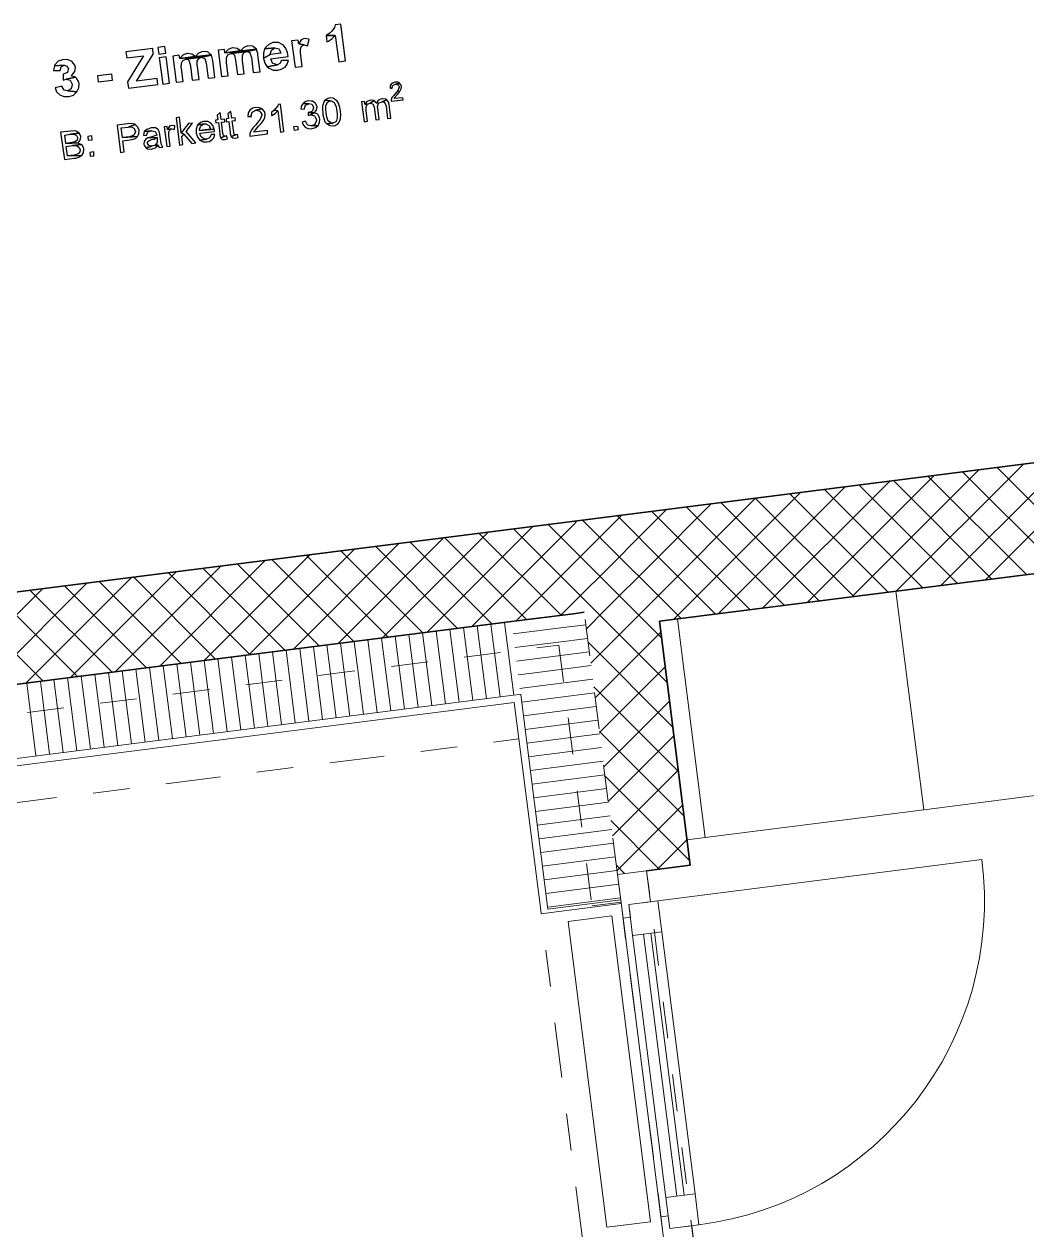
# Model space of a CAD drawing. Header units: metres. Extents: x 2713679.5 to 2713747.3, y 1226017.1 to 1226104.2.
# Drawn here: x 2713697.3 to 2713700.032, y 1226024.778 to 1226028.063 of the extents above; entities that cross this region are included whole.
import ezdxf

# ---------------------------------------------------------------- set-up
doc = ezdxf.new("R2010")
doc.units = ezdxf.units.M
doc.header["$MEASUREMENT"] = 0
doc.linetypes.add('Strich 2_1mm', pattern=[0.15, 0.1, -0.05])
doc.linetypes.add('Strichpunkt 3_1_1mm Achsen', pattern=[0.25, 0.15, -0.05, 0, -0.05])
doc.layers.add('plangrafiken', color=251, linetype='Continuous')
doc.layers.add('waende_stuetzen', color=250, linetype='Continuous')
doc.layers.add('texte', color=7, linetype='Continuous', true_color=0x000000)

msp = doc.modelspace()

# ---------------------------------------------------------------- linework, layer by layer
at = {"layer": 'plangrafiken', "color": 7, "linetype": 'Continuous', "lineweight": 13}
for p, q in [((2713699.6756, 1226026.5179), (2713700.2708, 1226026.5935)), ((2713699.0804, 1226026.4424), (2713699.6756, 1226026.5179)), ((2713699.6756, 1226026.5179), (2713699.7511, 1226025.9227)), ((2713699.0308, 1226026.4361), (2713699.0804, 1226026.4424)), ((2713699.1063, 1226025.8409), (2713699.0308, 1226026.4361)), ((2713699.0804, 1226026.4424), (2713699.1559, 1226025.8472)), ((2713700.3464, 1226025.9982), (2713699.7511, 1226025.9227)), ((2713699.7511, 1226025.9227), (2713699.1559, 1226025.8472)), ((2713699.1559, 1226025.8472), (2713699.1063, 1226025.8409)), ((2713698.7818, 1226025.6182), (2713698.9008, 1226025.6333)), ((2713698.9008, 1226025.6333), (2713699.0066, 1226024.8)), ((2713698.8875, 1226024.7849), (2713698.7818, 1226025.6182)), ((2713699.0066, 1226024.8), (2713698.8875, 1226024.7849))]:
    msp.add_line(p, q, dxfattribs=at)
at = {"layer": 'plangrafiken', "color": 7, "linetype": 'Strichpunkt 3_1_1mm Achsen', "lineweight": 18}
msp.add_line((2713695.9002, 1226025.7666), (2713698.6481, 1226026.1154), dxfattribs=at)
at = {"layer": 'texte'}
for points in [[(2713698.163, 1226028.063), (2713698.1475, 1226028.0607), (2713698.1452, 1226028.0537), (2713698.1382, 1226028.0436), (2713698.1327, 1226028.0382), (2713698.1226, 1226028.0319), (2713698.1475, 1226028.0319), (2713698.1568, 1226027.9604), (2713698.1755, 1226027.9628)], [(2713698.1226, 1226028.0319), (2713698.125, 1226028.0148), (2713698.1288, 1226028.0164), (2713698.1389, 1226028.0234), (2713698.1475, 1226028.0319)], [(2713697.6501, 1226027.997), (2713697.5771, 1226027.9876), (2713697.5794, 1226027.9713), (2713697.6253, 1226027.9768), (2713697.5817, 1226027.906), (2713697.5841, 1226027.8882), (2713697.6641, 1226027.8983), (2713697.6626, 1226027.9146), (2713697.6058, 1226027.9076), (2713697.6517, 1226027.9814)], [(2713697.6835, 1226028.0016), (2713697.6641, 1226027.9993), (2713697.6664, 1226027.9814), (2713697.6859, 1226027.9838)], [(2713697.846, 1226027.9939), (2713697.8281, 1226027.9923), (2713697.8374, 1226027.92), (2713697.8561, 1226027.9224), (2713697.8514, 1226027.9573), (2713697.8514, 1226027.9604), (2713697.8514, 1226027.9721), (2713697.8553, 1226027.9799), (2713697.8631, 1226027.983), (2713697.9066, 1226027.9884), (2713697.933, 1226027.9939), (2713697.933, 1226027.9946), (2713697.8467, 1226027.9845)], [(2713697.9097, 1226028.004), (2713697.8988, 1226027.9993), (2713697.898, 1226027.9993), (2713697.8895, 1226027.99), (2713697.8467, 1226027.9845), (2713697.933, 1226027.9946), (2713697.9237, 1226028.0024), (2713697.9221, 1226028.0032)], [(2713697.8677, 1226027.9985), (2713697.8662, 1226027.9985), (2713697.8553, 1226027.9939), (2713697.8467, 1226027.9845), (2713697.8895, 1226027.99), (2713697.8802, 1226027.997), (2713697.8802, 1226027.997)], [(2713697.933, 1226027.9939), (2713697.9066, 1226027.9884), (2713697.9151, 1226027.9853), (2713697.9151, 1226027.9845), (2713697.919, 1226027.9721), (2713697.9237, 1226027.9309), (2713697.9431, 1226027.9332), (2713697.9369, 1226027.9791), (2713697.9369, 1226027.983)], [(2713697.9796, 1226028.0125), (2713697.9773, 1226028.0125), (2713697.9664, 1226028.0079), (2713697.9579, 1226028.0001), (2713697.9548, 1226027.9954), (2713697.9827, 1226027.9985), (2713697.9936, 1226027.9954), (2713697.9944, 1226027.9946), (2713697.9991, 1226027.9838), (2713697.9711, 1226027.9799), (2713697.9517, 1226027.9706), (2713697.9517, 1226027.969), (2713697.9555, 1226027.9566), (2713697.9618, 1226027.9465), (2713697.9897, 1226027.9519), (2713697.9897, 1226027.9519), (2713697.9781, 1226027.9558), (2713697.9765, 1226027.9566), (2713697.9719, 1226027.9682), (2713698.0193, 1226027.9744), (2713698.0177, 1226027.9861), (2713698.013, 1226027.997), (2713698.0068, 1226028.0055), (2713698.0029, 1226028.0079), (2713697.9928, 1226028.0125)], [(2713697.9548, 1226027.9954), (2713697.9517, 1226027.9838), (2713697.9517, 1226027.9706), (2713697.9711, 1226027.9799), (2713697.9703, 1226027.9807), (2713697.9734, 1226027.9923), (2713697.9827, 1226027.9985)], [(2713698.0465, 1226028.0195), (2713698.0286, 1226028.0172), (2713698.0379, 1226027.9457), (2713698.0573, 1226027.948), (2713698.0542, 1226027.9706), (2713698.0527, 1226027.9853), (2713698.0527, 1226027.9946), (2713698.0558, 1226028.0032), (2713698.0628, 1226028.0063), (2713698.048, 1226028.0094)], [(2713698.0628, 1226028.0234), (2713698.055, 1226028.0203), (2713698.055, 1226028.0203), (2713698.048, 1226028.0094), (2713698.0628, 1226028.0063), (2713698.0721, 1226028.004), (2713698.076, 1226028.0211), (2713698.0752, 1226028.0218)], [(2713697.4069, 1226027.9667), (2713697.4038, 1226027.9659), (2713697.3921, 1226027.962), (2713697.3913, 1226027.9612), (2713697.3836, 1226027.9519), (2713697.382, 1226027.9496), (2713697.4084, 1226027.9511), (2713697.4162, 1226027.9488), (2713697.4209, 1226027.941), (2713697.4178, 1226027.9317), (2713697.4178, 1226027.9309), (2713697.4061, 1226027.9263), (2713697.4061, 1226027.9107), (2713697.4146, 1226027.913), (2713697.4395, 1226027.9185), (2713697.4279, 1226027.9224), (2713697.4302, 1226027.9247), (2713697.438, 1226027.934), (2713697.4395, 1226027.9449), (2713697.438, 1226027.9511), (2713697.4302, 1226027.9604), (2713697.4302, 1226027.9612), (2713697.4193, 1226027.9659)], [(2713697.6866, 1226027.9737), (2713697.668, 1226027.9713), (2713697.6773, 1226027.8998), (2713697.696, 1226027.9022)], [(2713697.7224, 1226027.9783), (2713697.7045, 1226027.976), (2713697.7138, 1226027.9045), (2713697.7333, 1226027.9068), (2713697.7286, 1226027.9418), (2713697.7278, 1226027.9449), (2713697.7286, 1226027.9566), (2713697.7325, 1226027.9643), (2713697.7403, 1226027.9674), (2713697.783, 1226027.9729), (2713697.8102, 1226027.9783), (2713697.8094, 1226027.9791), (2713697.7239, 1226027.969)], [(2713697.7869, 1226027.9884), (2713697.7752, 1226027.9838), (2713697.7745, 1226027.9838), (2713697.7667, 1226027.9744), (2713697.7239, 1226027.969), (2713697.8094, 1226027.9791), (2713697.8009, 1226027.9869), (2713697.7993, 1226027.9876)], [(2713697.7449, 1226027.983), (2713697.7426, 1226027.983), (2713697.7325, 1226027.9783), (2713697.7239, 1226027.969), (2713697.7667, 1226027.9744), (2713697.7566, 1226027.9814), (2713697.7566, 1226027.9814)], [(2713697.783, 1226027.9729), (2713697.7403, 1226027.9674), (2713697.7457, 1226027.9667), (2713697.7496, 1226027.9628), (2713697.7496, 1226027.962), (2713697.7527, 1226027.9496), (2713697.7574, 1226027.9099), (2713697.7768, 1226027.9123), (2713697.7721, 1226027.9472), (2713697.7714, 1226027.9503), (2713697.7714, 1226027.962), (2713697.776, 1226027.9698)], [(2713697.8102, 1226027.9783), (2713697.783, 1226027.9729), (2713697.7916, 1226027.9698), (2713697.7923, 1226027.969), (2713697.7954, 1226027.9566), (2713697.8009, 1226027.9154), (2713697.8195, 1226027.9177), (2713697.8141, 1226027.9636), (2713697.8133, 1226027.9674)], [(2713697.9066, 1226027.9884), (2713697.8631, 1226027.983), (2713697.8693, 1226027.9822), (2713697.8732, 1226027.9783), (2713697.8732, 1226027.9775), (2713697.8755, 1226027.9651), (2713697.8809, 1226027.9255), (2713697.8996, 1226027.9278), (2713697.8949, 1226027.9628), (2713697.8949, 1226027.9659), (2713697.8949, 1226027.9775), (2713697.8988, 1226027.9853)], [(2713698.0006, 1226027.9643), (2713697.9967, 1226027.9558), (2713697.9897, 1226027.9519), (2713697.9618, 1226027.9465), (2713697.9672, 1226027.9426), (2713697.9781, 1226027.9379), (2713697.9913, 1226027.9379), (2713697.9998, 1226027.9402), (2713698.0107, 1226027.9457), (2713698.0154, 1226027.9519), (2713698.02, 1226027.9636)], [(2713697.382, 1226027.9496), (2713697.3797, 1226027.9371), (2713697.3975, 1226027.9364), (2713697.4007, 1226027.9465), (2713697.4084, 1226027.9511)], [(2713697.4395, 1226027.9185), (2713697.4146, 1226027.913), (2713697.4247, 1226027.9107), (2713697.4247, 1226027.9099), (2713697.4302, 1226027.8998), (2713697.4302, 1226027.8983), (2713697.4279, 1226027.8866), (2713697.4178, 1226027.8812), (2713697.4434, 1226027.8781), (2713697.4488, 1226027.889), (2713697.4496, 1226027.9014), (2713697.4488, 1226027.9053), (2713697.4426, 1226027.9162)], [(2713697.5025, 1226027.9045), (2713697.5001, 1226027.9231), (2713697.5374, 1226027.9278), (2713697.5398, 1226027.9092), (2713697.5025, 1226027.9045)], [(2713698.3107, 1226027.9045), (2713698.3052, 1226027.9029), (2713698.2998, 1226027.8991), (2713698.2975, 1226027.8952), (2713698.2967, 1226027.8882), (2713698.3029, 1226027.8882), (2713698.3029, 1226027.8905), (2713698.3045, 1226027.8959), (2713698.3052, 1226027.8967), (2713698.3115, 1226027.8998), (2713698.3223, 1226027.9022), (2713698.3177, 1226027.9045)], [(2713698.3223, 1226027.9022), (2713698.3115, 1226027.8998), (2713698.3122, 1226027.8998), (2713698.3185, 1226027.8975), (2713698.3185, 1226027.8975), (2713698.3216, 1226027.8921), (2713698.3216, 1226027.8905), (2713698.3192, 1226027.8843), (2713698.3192, 1226027.8835), (2713698.3154, 1226027.8788), (2713698.3099, 1226027.8726), (2713698.3068, 1226027.8687), (2713698.3029, 1226027.8641), (2713698.3021, 1226027.8633), (2713698.2998, 1226027.8571), (2713698.2998, 1226027.8532), (2713698.3324, 1226027.8571), (2713698.3317, 1226027.8625), (2713698.3076, 1226027.8602), (2713698.3099, 1226027.8633), (2713698.3107, 1226027.8649), (2713698.3161, 1226027.8703), (2713698.3208, 1226027.8757), (2713698.3239, 1226027.8804), (2713698.3247, 1226027.8812), (2713698.327, 1226027.8866), (2713698.3278, 1226027.8928), (2713698.3262, 1226027.8975)], [(2713697.4022, 1226027.8936), (2713697.3843, 1226027.889), (2713697.3882, 1226027.8788), (2713697.3968, 1226027.8703), (2713697.4077, 1226027.8656), (2713697.4201, 1226027.8656), (2713697.4224, 1226027.8656), (2713697.4341, 1226027.8695), (2713697.4426, 1226027.8773), (2713697.4434, 1226027.8781), (2713697.4178, 1226027.8812), (2713697.4084, 1226027.8835)], [(2713697.9307, 1226027.8361), (2713697.9221, 1226027.8338), (2713697.9143, 1226027.8283), (2713697.9105, 1226027.8213), (2713697.9089, 1226027.8112), (2713697.919, 1226027.8112), (2713697.9182, 1226027.8143), (2713697.9213, 1226027.8229), (2713697.9229, 1226027.8244), (2713697.9314, 1226027.8283), (2713697.9485, 1226027.8322), (2713697.9408, 1226027.8353)], [(2713697.9485, 1226027.8322), (2713697.9314, 1226027.8283), (2713697.933, 1226027.8283), (2713697.9423, 1226027.826), (2713697.9423, 1226027.8252), (2713697.947, 1226027.8175), (2713697.947, 1226027.8151), (2713697.9439, 1226027.8058), (2713697.9431, 1226027.8042), (2713697.9377, 1226027.7965), (2713697.9299, 1226027.7879), (2713697.9245, 1226027.7825), (2713697.919, 1226027.7747), (2713697.9182, 1226027.7732), (2713697.9143, 1226027.7646), (2713697.9143, 1226027.7576), (2713697.9633, 1226027.7638), (2713697.9625, 1226027.7732), (2713697.926, 1226027.7685), (2713697.9291, 1226027.7739), (2713697.9307, 1226027.7755), (2713697.9384, 1226027.7848), (2713697.9454, 1226027.7926), (2713697.9509, 1226027.7996), (2713697.9517, 1226027.8004), (2713697.9555, 1226027.8089), (2713697.9563, 1226027.8182), (2713697.9548, 1226027.8252)], [(2713697.9983, 1226027.8447), (2713697.9921, 1226027.8439), (2713697.9913, 1226027.8408), (2713697.9851, 1226027.833), (2713697.9812, 1226027.8283), (2713697.9913, 1226027.8268), (2713697.9983, 1226027.7685), (2713698.0076, 1226027.77)], [(2713698.0597, 1226027.847), (2713698.0558, 1226027.8415), (2713698.0535, 1226027.8322), (2713698.0628, 1226027.8314), (2713698.0636, 1226027.8338), (2713698.0667, 1226027.8423), (2713698.0667, 1226027.8423), (2713698.0752, 1226027.8462)], [(2713698.0737, 1226027.854), (2713698.0674, 1226027.8524), (2713698.0597, 1226027.847), (2713698.0752, 1226027.8462), (2713698.0752, 1226027.847), (2713698.0838, 1226027.8447), (2713698.0884, 1226027.8369), (2713698.0884, 1226027.8346), (2713698.0853, 1226027.8268), (2713698.0838, 1226027.8252), (2713698.0752, 1226027.8221), (2713698.09, 1226027.8213), (2713698.0962, 1226027.8283), (2713698.0978, 1226027.8377), (2713698.0978, 1226027.8384), (2713698.0939, 1226027.847), (2713698.0931, 1226027.8478), (2713698.0853, 1226027.8532), (2713698.083, 1226027.8532)], [(2713698.1195, 1226027.8555), (2713698.1164, 1226027.8516), (2713698.1133, 1226027.8423), (2713698.1125, 1226027.84), (2713698.1125, 1226027.8314), (2713698.1133, 1226027.8206), (2713698.1133, 1226027.8159), (2713698.1164, 1226027.8058), (2713698.1195, 1226027.7972), (2713698.1242, 1226027.791), (2713698.125, 1226027.791), (2713698.1413, 1226027.7934), (2713698.1374, 1226027.7934), (2713698.1296, 1226027.798), (2713698.1273, 1226027.8011), (2713698.1242, 1226027.8097), (2713698.1226, 1226027.8213), (2713698.1218, 1226027.8307), (2713698.1218, 1226027.8408), (2713698.1242, 1226027.847), (2713698.1257, 1226027.8493), (2713698.1335, 1226027.854)], [(2713698.1327, 1226027.8618), (2713698.1273, 1226027.8602), (2713698.1195, 1226027.8555), (2713698.1335, 1226027.854), (2713698.1366, 1226027.854), (2713698.1444, 1226027.8493), (2713698.1467, 1226027.8462), (2713698.1498, 1226027.8377), (2713698.1522, 1226027.8252), (2713698.1529, 1226027.8175), (2713698.1529, 1226027.8074), (2713698.1506, 1226027.8004), (2713698.149, 1226027.7972), (2713698.1413, 1226027.7934), (2713698.125, 1226027.791), (2713698.1327, 1226027.7864), (2713698.142, 1226027.7856), (2713698.1475, 1226027.7871), (2713698.1553, 1226027.7918), (2713698.1584, 1226027.7957), (2713698.1615, 1226027.805), (2713698.1615, 1226027.8066), (2713698.1623, 1226027.8159), (2713698.1615, 1226027.8268), (2713698.1599, 1226027.8361), (2713698.1576, 1226027.8439), (2713698.1568, 1226027.8462), (2713698.1514, 1226027.8548), (2713698.1506, 1226027.8548), (2713698.1428, 1226027.8602), (2713698.142, 1226027.861)], [(2713698.2275, 1226027.8524), (2713698.219, 1226027.8516), (2713698.226, 1226027.7972), (2713698.2353, 1226027.7988), (2713698.2314, 1226027.8268), (2713698.2314, 1226027.8291), (2713698.2314, 1226027.8384), (2713698.2353, 1226027.8447), (2713698.2283, 1226027.8447)], [(2713698.2431, 1226027.8555), (2713698.2431, 1226027.8555), (2713698.2338, 1226027.8524), (2713698.2283, 1226027.8447), (2713698.2353, 1226027.8447), (2713698.2423, 1226027.8478), (2713698.2532, 1226027.8548), (2713698.2532, 1226027.8548)], [(2713698.2532, 1226027.8548), (2713698.2423, 1226027.8478), (2713698.2501, 1226027.8454), (2713698.2501, 1226027.8454), (2713698.2532, 1226027.8369), (2713698.2578, 1226027.8019), (2713698.2672, 1226027.8027), (2713698.2633, 1226027.8338), (2713698.2625, 1226027.8384), (2713698.2656, 1226027.847), (2713698.2656, 1226027.8478), (2713698.2594, 1226027.8485)], [(2713698.2749, 1226027.8594), (2713698.2734, 1226027.8594), (2713698.2656, 1226027.8555), (2713698.2594, 1226027.8485), (2713698.2656, 1226027.8478), (2713698.2742, 1226027.8516), (2713698.2882, 1226027.8571), (2713698.285, 1226027.8586)], [(2713698.2882, 1226027.8571), (2713698.2742, 1226027.8516), (2713698.2796, 1226027.8509), (2713698.2835, 1226027.847), (2713698.2858, 1226027.8392), (2713698.2897, 1226027.8058), (2713698.299, 1226027.8066), (2713698.2944, 1226027.8439), (2713698.2928, 1226027.8501)], [(2713697.7232, 1226027.8097), (2713697.7138, 1226027.8081), (2713697.7232, 1226027.7335), (2713697.7325, 1226027.7351), (2713697.7294, 1226027.7561), (2713697.7348, 1226027.7631), (2713697.7278, 1226027.7669)], [(2713697.79, 1226027.798), (2713697.7885, 1226027.798), (2713697.7799, 1226027.7949), (2713697.7729, 1226027.7887), (2713697.7916, 1226027.791), (2713697.7947, 1226027.791), (2713697.8032, 1226027.7871), (2713697.804, 1226027.7864), (2713697.8079, 1226027.777), (2713697.7776, 1226027.7732), (2713697.8172, 1226027.777), (2713697.8141, 1226027.7864), (2713697.8087, 1226027.7934), (2713697.8079, 1226027.7941), (2713697.8001, 1226027.798)], [(2713697.8343, 1226027.8221), (2713697.8258, 1226027.8151), (2713697.8273, 1226027.8019), (2713697.8211, 1226027.8011), (2713697.8219, 1226027.7941), (2713697.8289, 1226027.7949), (2713697.8327, 1226027.7638), (2713697.8327, 1226027.7615), (2713697.8351, 1226027.753), (2713697.8475, 1226027.7576), (2713697.8444, 1226027.7576), (2713697.8429, 1226027.7592), (2713697.8413, 1226027.7646), (2713697.8374, 1226027.7957), (2713697.8467, 1226027.7972), (2713697.846, 1226027.8042), (2713697.8366, 1226027.8027)], [(2713697.8631, 1226027.8252), (2713697.8545, 1226027.819), (2713697.8568, 1226027.8058), (2713697.8498, 1226027.805), (2713697.8506, 1226027.7972), (2713697.8576, 1226027.798), (2713697.8615, 1226027.7677), (2713697.8615, 1226027.7654), (2713697.8638, 1226027.7568), (2713697.8763, 1226027.7615), (2713697.8732, 1226027.7615), (2713697.8716, 1226027.7631), (2713697.8708, 1226027.7677), (2713697.8662, 1226027.7996), (2713697.8755, 1226027.8004), (2713697.8747, 1226027.8081), (2713697.8654, 1226027.8066)], [(2713697.9812, 1226027.8283), (2713697.9734, 1226027.8221), (2713697.9742, 1226027.8136), (2713697.975, 1226027.8136), (2713697.9835, 1226027.8198), (2713697.9843, 1226027.8206), (2713697.9913, 1226027.8268)], [(2713698.0667, 1226027.7988), (2713698.0573, 1226027.7957), (2713698.0604, 1226027.7887), (2713698.0667, 1226027.7817), (2713698.0737, 1226027.7786), (2713698.0838, 1226027.7778), (2713698.0845, 1226027.7786), (2713698.0939, 1226027.7809), (2713698.1009, 1226027.7871), (2713698.083, 1226027.7856), (2713698.0822, 1226027.7856), (2713698.0729, 1226027.7879), (2713698.0713, 1226027.7895)], [(2713698.0737, 1226027.8221), (2713698.0737, 1226027.8136), (2713698.0799, 1226027.8159), (2713698.0892, 1226027.8213), (2713698.09, 1226027.8213), (2713698.0752, 1226027.8221)], [(2713698.0892, 1226027.8213), (2713698.0799, 1226027.8159), (2713698.0822, 1226027.8159), (2713698.0908, 1226027.8128), (2713698.0923, 1226027.8112), (2713698.0962, 1226027.8035), (2713698.0962, 1226027.8004), (2713698.0931, 1226027.7918), (2713698.0915, 1226027.7895), (2713698.083, 1226027.7856), (2713698.1009, 1226027.7871), (2713698.1047, 1226027.7949), (2713698.1055, 1226027.8042), (2713698.1047, 1226027.8081), (2713698.1009, 1226027.8159), (2713698.0985, 1226027.8182)], [(2713697.4271, 1226027.7716), (2713697.3991, 1226027.7685), (2713697.4092, 1226027.6939), (2713697.4372, 1226027.6978), (2713697.4403, 1226027.6978), (2713697.4488, 1226027.7001), (2713697.4566, 1226027.7048), (2713697.4178, 1226027.704), (2713697.4146, 1226027.7296), (2713697.4317, 1226027.732), (2713697.4551, 1226027.7351), (2713697.4457, 1226027.739), (2713697.4473, 1226027.7397), (2713697.4131, 1226027.7382), (2713697.4108, 1226027.7607), (2713697.4255, 1226027.7631), (2713697.4496, 1226027.7662), (2713697.4411, 1226027.7716), (2713697.4372, 1226027.7724)], [(2713697.4496, 1226027.7662), (2713697.4255, 1226027.7631), (2713697.4279, 1226027.7631), (2713697.4364, 1226027.7631), (2713697.4426, 1226027.7599), (2713697.445, 1226027.7537), (2713697.4442, 1226027.7467), (2713697.4387, 1226027.7421), (2713697.4294, 1226027.7405), (2713697.4131, 1226027.7382), (2713697.4473, 1226027.7397), (2713697.4527, 1226027.7467), (2713697.4543, 1226027.7561), (2713697.4543, 1226027.7568), (2713697.4504, 1226027.7654)], [(2713697.581, 1226027.791), (2713697.553, 1226027.7879), (2713697.5623, 1226027.7133), (2713697.5724, 1226027.7149), (2713697.5685, 1226027.7452), (2713697.5879, 1226027.7475), (2713697.5934, 1226027.7483), (2713697.6027, 1226027.7514), (2713697.6089, 1226027.7568), (2713697.5677, 1226027.7537), (2713697.5639, 1226027.7802), (2713697.5833, 1226027.7825), (2713697.6019, 1226027.7895), (2713697.6019, 1226027.7903), (2713697.5926, 1226027.7918), (2713697.5911, 1226027.7918)], [(2713697.6019, 1226027.7895), (2713697.5833, 1226027.7825), (2713697.5926, 1226027.7833), (2713697.5988, 1226027.7794), (2713697.6027, 1226027.7716), (2713697.6027, 1226027.77), (2713697.5996, 1226027.7615), (2713697.5965, 1226027.7592), (2713697.5864, 1226027.7561), (2713697.5677, 1226027.7537), (2713697.6089, 1226027.7568), (2713697.612, 1226027.7638), (2713697.6128, 1226027.7732), (2713697.6128, 1226027.7747), (2713697.6089, 1226027.7833)], [(2713697.6268, 1226027.77), (2713697.6268, 1226027.77), (2713697.6245, 1226027.7607), (2713697.633, 1226027.7599), (2713697.6369, 1226027.7693), (2713697.6369, 1226027.7693), (2713697.6462, 1226027.7724)], [(2713697.6462, 1226027.7802), (2713697.6431, 1226027.7794), (2713697.6346, 1226027.7763), (2713697.6338, 1226027.7763), (2713697.6268, 1226027.77), (2713697.6462, 1226027.7724), (2713697.6478, 1226027.7724), (2713697.6571, 1226027.7708), (2713697.6602, 1226027.7631), (2713697.661, 1226027.7607), (2713697.6556, 1226027.7584), (2713697.6447, 1226027.7553), (2713697.6369, 1226027.753), (2713697.6618, 1226027.7537), (2713697.6618, 1226027.7498), (2713697.6618, 1226027.7405), (2713697.6563, 1226027.7335), (2713697.6563, 1226027.7335), (2713697.6649, 1226027.7335), (2713697.668, 1226027.7265), (2713697.6773, 1226027.7281), (2713697.6742, 1226027.7343), (2713697.6734, 1226027.7382), (2713697.6711, 1226027.7498), (2713697.6695, 1226027.7623), (2713697.668, 1226027.7708), (2713697.6649, 1226027.7763), (2713697.6579, 1226027.7802), (2713697.6563, 1226027.7802)], [(2713697.6898, 1226027.784), (2713697.6812, 1226027.7833), (2713697.6882, 1226027.7296), (2713697.6975, 1226027.7304), (2713697.6936, 1226027.7584), (2713697.6936, 1226027.7599), (2713697.6944, 1226027.7693), (2713697.6967, 1226027.7747), (2713697.7022, 1226027.7778), (2713697.6905, 1226027.7763)], [(2713697.7014, 1226027.7871), (2713697.696, 1226027.7848), (2713697.696, 1226027.7848), (2713697.6905, 1226027.7763), (2713697.7022, 1226027.7778), (2713697.7092, 1226027.7763), (2713697.7107, 1226027.7856), (2713697.7107, 1226027.7856)], [(2713697.7589, 1226027.7934), (2713697.7473, 1226027.7918), (2713697.7278, 1226027.7669), (2713697.7348, 1226027.7631), (2713697.7566, 1226027.7382), (2713697.7675, 1226027.7397), (2713697.741, 1226027.7708)], [(2713697.7729, 1226027.7887), (2713697.7714, 1226027.7856), (2713697.7682, 1226027.777), (2713697.7682, 1226027.7662), (2713697.769, 1226027.7631), (2713697.7729, 1226027.7537), (2713697.7783, 1226027.7467), (2713697.797, 1226027.7498), (2713697.7939, 1226027.7498), (2713697.7853, 1226027.753), (2713697.7815, 1226027.7568), (2713697.7783, 1226027.7662), (2713697.8188, 1226027.7708), (2713697.818, 1226027.7732), (2713697.8172, 1226027.777), (2713697.7776, 1226027.7732), (2713697.7776, 1226027.777), (2713697.7815, 1226027.7856), (2713697.783, 1226027.7871), (2713697.7916, 1226027.791)], [(2713698.0364, 1226027.7732), (2713698.0348, 1226027.784), (2713698.0449, 1226027.7848), (2713698.0465, 1226027.7747), (2713698.0364, 1226027.7732)], [(2713697.4551, 1226027.7351), (2713697.4317, 1226027.732), (2713697.4333, 1226027.732), (2713697.4426, 1226027.732), (2713697.4488, 1226027.7281), (2713697.4519, 1226027.7211), (2713697.4512, 1226027.7149), (2713697.4481, 1226027.7102), (2713697.4426, 1226027.7079), (2713697.4364, 1226027.7063), (2713697.4178, 1226027.704), (2713697.4566, 1226027.7048), (2713697.4613, 1226027.7125), (2713697.4613, 1226027.7133), (2713697.4621, 1226027.7226), (2713697.4621, 1226027.725), (2713697.4574, 1226027.7335)], [(2713697.4838, 1226027.7584), (2713697.4729, 1226027.7568), (2713697.4745, 1226027.7467), (2713697.4846, 1226027.7475)], [(2713697.6369, 1226027.753), (2713697.6307, 1226027.7491), (2713697.6268, 1226027.7436), (2713697.626, 1226027.7359), (2713697.6268, 1226027.7327), (2713697.6322, 1226027.7258), (2713697.6478, 1226027.7304), (2713697.6392, 1226027.732), (2713697.6354, 1226027.7374), (2713697.6361, 1226027.7421), (2713697.6392, 1226027.7452), (2713697.647, 1226027.7483), (2713697.654, 1226027.7498), (2713697.6618, 1226027.7537)], [(2713697.6563, 1226027.7335), (2713697.6478, 1226027.7304), (2713697.6322, 1226027.7258), (2713697.6361, 1226027.7234), (2713697.6462, 1226027.7226), (2713697.647, 1226027.7226), (2713697.6563, 1226027.7258), (2713697.6579, 1226027.7265), (2713697.6649, 1226027.7335)], [(2713697.8094, 1226027.7623), (2713697.8094, 1226027.7615), (2713697.8048, 1226027.753), (2713697.797, 1226027.7498), (2713697.7783, 1226027.7467), (2713697.7799, 1226027.746), (2713697.7877, 1226027.7421), (2713697.7978, 1226027.7421), (2713697.8048, 1226027.7436), (2713697.8125, 1226027.7483), (2713697.8164, 1226027.753), (2713697.8195, 1226027.7623)], [(2713697.8514, 1226027.7584), (2713697.8475, 1226027.7576), (2713697.8351, 1226027.753), (2713697.839, 1226027.7491), (2713697.8475, 1226027.7491), (2713697.8537, 1226027.7506)], [(2713697.8809, 1226027.7623), (2713697.8763, 1226027.7615), (2713697.8638, 1226027.7568), (2713697.8685, 1226027.753), (2713697.8763, 1226027.7522), (2713697.8833, 1226027.7545)], [(2713697.4893, 1226027.7149), (2713697.4784, 1226027.7133), (2713697.4799, 1226027.7032), (2713697.49, 1226027.704)]]:
    msp.add_lwpolyline(points, close=True, dxfattribs=at)
at = {"layer": 'waende_stuetzen', "color": 7, "linetype": 'Continuous', "lineweight": 35}
for p, q in [((2713701.3392, 1226027.0314), (2713698.993, 1226026.7337)), ((2713698.993, 1226026.7337), (2713695.2828, 1226026.2628)), ((2713699.0308, 1226026.4361), (2713701.377, 1226026.7338)), ((2713698.8029, 1226026.4576), (2713698.6277, 1226026.4353)), ((2713698.8261, 1226026.4605), (2713698.8029, 1226026.4576)), ((2713695.3142, 1226026.0148), (2713698.6277, 1226026.4353)), ((2713699.1151, 1226025.7714), (2713699.0308, 1226026.4361)), ((2713698.9961, 1226025.7563), (2713699.1151, 1226025.7714))]:
    msp.add_line(p, q, dxfattribs=at)
at = {"layer": 'waende_stuetzen', "color": 18, "linetype": 'Continuous', "lineweight": 0, "true_color": 0x000000}
for p, q in [((2713699.798, 1226026.5335), (2713700.1444, 1226026.8798)), ((2713699.9195, 1226026.5489), (2713700.2659, 1226026.8952)), ((2713699.5551, 1226026.5026), (2713699.9014, 1226026.849)), ((2713699.6765, 1226026.518), (2713700.0229, 1226026.8644)), ((2713700.2193, 1226026.5869), (2713699.9509, 1226026.8553)), ((2713699.3121, 1226026.4718), (2713699.6585, 1226026.8181)), ((2713699.4336, 1226026.4872), (2713699.7799, 1226026.8336)), ((2713699.9369, 1226026.5511), (2713699.6686, 1226026.8194)), ((2713700.0311, 1226026.563), (2713699.7627, 1226026.8314)), ((2713700.1252, 1226026.575), (2713699.8568, 1226026.8433)), ((2713699.0691, 1226026.441), (2713699.4155, 1226026.7873)), ((2713699.1906, 1226026.4564), (2713699.537, 1226026.8027)), ((2713699.6546, 1226026.5152), (2713699.3862, 1226026.7836)), ((2713699.7487, 1226026.5272), (2713699.4803, 1226026.7955)), ((2713699.8428, 1226026.5391), (2713699.5745, 1226026.8075)), ((2713699.0107, 1226026.5946), (2713699.1725, 1226026.7565)), ((2713699.0226, 1226026.5005), (2713699.294, 1226026.7719)), ((2713699.3722, 1226026.4794), (2713699.1039, 1226026.7478)), ((2713699.4663, 1226026.4914), (2713699.198, 1226026.7597)), ((2713699.5604, 1226026.5033), (2713699.2921, 1226026.7717)), ((2713698.8079, 1226026.604), (2713698.9296, 1226026.7256)), ((2713698.9574, 1226026.682), (2713698.9156, 1226026.7239)), ((2713698.9987, 1226026.6887), (2713699.051, 1226026.7411)), ((2713699.2781, 1226026.4675), (2713699.0097, 1226026.7358)), ((2713698.398, 1226026.4062), (2713698.6866, 1226026.6948)), ((2713698.5194, 1226026.4216), (2713698.7959, 1226026.6981)), ((2713698.821, 1226026.5003), (2713698.6332, 1226026.688)), ((2713698.8056, 1226026.6217), (2713698.7274, 1226026.7)), ((2713698.7959, 1226026.6981), (2713698.8081, 1226026.7102)), ((2713698.9142, 1226026.6192), (2713698.8215, 1226026.7119)), ((2713698.881, 1226026.571), (2713698.9987, 1226026.6887)), ((2713699.0057, 1226026.6338), (2713698.9574, 1226026.682)), ((2713698.0335, 1226026.3599), (2713698.3221, 1226026.6486)), ((2713698.155, 1226026.3753), (2713698.4436, 1226026.664)), ((2713698.2765, 1226026.3908), (2713698.5651, 1226026.6794)), ((2713698.5745, 1226026.4286), (2713698.3509, 1226026.6522)), ((2713698.6686, 1226026.4405), (2713698.445, 1226026.6642)), ((2713698.7627, 1226026.4525), (2713698.5391, 1226026.6761)), ((2713697.7905, 1226026.3291), (2713698.0792, 1226026.6177)), ((2713697.912, 1226026.3445), (2713698.2007, 1226026.6331)), ((2713698.2921, 1226026.3927), (2713698.0685, 1226026.6164)), ((2713698.3863, 1226026.4047), (2713698.1626, 1226026.6283)), ((2713698.4804, 1226026.4166), (2713698.2568, 1226026.6403)), ((2713698.8709, 1226026.5564), (2713698.8056, 1226026.6217)), ((2713699.0211, 1226026.5123), (2713698.9142, 1226026.6192)), ((2713699.184, 1226026.4555), (2713699.0057, 1226026.6338)), ((2713697.5476, 1226026.2983), (2713697.8362, 1226026.5869)), ((2713697.6691, 1226026.3137), (2713697.9577, 1226026.6023)), ((2713698.1039, 1226026.3689), (2713697.8803, 1226026.5925)), ((2713698.198, 1226026.3808), (2713697.9744, 1226026.6044)), ((2713698.6409, 1226026.437), (2713698.8079, 1226026.604)), ((2713698.8839, 1226026.4678), (2713699.0107, 1226026.5946)), ((2713697.3046, 1226026.2674), (2713697.5932, 1226026.5561)), ((2713697.4261, 1226026.2828), (2713697.7147, 1226026.5715)), ((2713697.8215, 1226026.333), (2713697.5979, 1226026.5567)), ((2713697.9157, 1226026.345), (2713697.692, 1226026.5686)), ((2713698.0098, 1226026.3569), (2713697.7862, 1226026.5805)), ((2713698.8198, 1226026.5098), (2713698.881, 1226026.571)), ((2713698.951, 1226026.4764), (2713698.8709, 1226026.5564)), ((2713697.0616, 1226026.2366), (2713697.3503, 1226026.5252)), ((2713697.1831, 1226026.252), (2713697.4718, 1226026.5406)), ((2713697.5392, 1226026.2972), (2713697.3155, 1226026.5208)), ((2713697.6333, 1226026.3091), (2713697.4097, 1226026.5328)), ((2713697.7274, 1226026.3211), (2713697.5038, 1226026.5447)), ((2713697.3509, 1226026.2733), (2713697.1273, 1226026.4969)), ((2713697.445, 1226026.2852), (2713697.2214, 1226026.5089)), ((2713698.7624, 1226026.4524), (2713698.8198, 1226026.5098)), ((2713698.8277, 1226026.4936), (2713698.821, 1226026.5003)), ((2713698.8569, 1226026.4644), (2713698.8277, 1226026.4936)), ((2713698.8437, 1226026.3216), (2713699.0054, 1226026.4833)), ((2713699.0054, 1226026.4833), (2713699.0226, 1226026.5005)), ((2713699.0898, 1226026.4436), (2713699.0211, 1226026.5123)), ((2713698.8318, 1226026.4157), (2713698.8839, 1226026.4678)), ((2713699.0519, 1226026.2694), (2713698.8569, 1226026.4644)), ((2713699.0365, 1226026.3908), (2713698.951, 1226026.4764)), ((2713698.5222, 1226026.2203), (2713698.497, 1226026.4187)), ((2713698.5594, 1226026.2251), (2713698.5342, 1226026.4235)), ((2713698.5966, 1226026.2298), (2713698.5714, 1226026.4282)), ((2713698.6338, 1226026.2345), (2713698.6086, 1226026.4329)), ((2713698.632, 1226026.4015), (2713698.7769, 1226026.4199)), ((2713698.7769, 1226026.4199), (2713698.8304, 1226026.4267)), ((2713698.2618, 1226026.1873), (2713698.2366, 1226026.3857)), ((2713698.299, 1226026.192), (2713698.2738, 1226026.3904)), ((2713698.3362, 1226026.1967), (2713698.311, 1226026.3951)), ((2713698.3734, 1226026.2015), (2713698.3482, 1226026.3999)), ((2713698.4106, 1226026.2062), (2713698.3854, 1226026.4046)), ((2713698.4478, 1226026.2109), (2713698.4226, 1226026.4093)), ((2713698.485, 1226026.2156), (2713698.4598, 1226026.414)), ((2713698.7484, 1226026.3785), (2713698.8351, 1226026.3895)), ((2713698.8556, 1226026.2275), (2713699.0345, 1226026.4064)), ((2713698.0014, 1226026.1542), (2713697.9762, 1226026.3527)), ((2713698.0386, 1226026.159), (2713698.0134, 1226026.3574)), ((2713698.0758, 1226026.1637), (2713698.0506, 1226026.3621)), ((2713698.113, 1226026.1684), (2713698.0878, 1226026.3668)), ((2713698.1502, 1226026.1731), (2713698.125, 1226026.3715)), ((2713698.1874, 1226026.1778), (2713698.1622, 1226026.3763)), ((2713698.2246, 1226026.1826), (2713698.1994, 1226026.381)), ((2713698.6367, 1226026.3643), (2713698.7484, 1226026.3785)), ((2713698.7199, 1226026.3371), (2713698.8398, 1226026.3523)), ((2713699.0674, 1226026.1479), (2713698.8364, 1226026.3788)), ((2713697.741, 1226026.1212), (2713697.7158, 1226026.3196)), ((2713697.7782, 1226026.1259), (2713697.753, 1226026.3243)), ((2713697.8154, 1226026.1306), (2713697.7902, 1226026.329)), ((2713697.8526, 1226026.1354), (2713697.8274, 1226026.3338)), ((2713697.8898, 1226026.1401), (2713697.8646, 1226026.3385)), ((2713697.927, 1226026.1448), (2713697.9018, 1226026.3432)), ((2713697.9642, 1226026.1495), (2713697.939, 1226026.3479)), ((2713698.6414, 1226026.3271), (2713698.7199, 1226026.3371)), ((2713697.4805, 1226026.0881), (2713697.4554, 1226026.2866)), ((2713697.5177, 1226026.0929), (2713697.4926, 1226026.2913)), ((2713697.5549, 1226026.0976), (2713697.5298, 1226026.296)), ((2713697.5921, 1226026.1023), (2713697.567, 1226026.3007)), ((2713697.6293, 1226026.107), (2713697.6042, 1226026.3054)), ((2713697.6666, 1226026.1118), (2713697.6414, 1226026.3102)), ((2713697.7038, 1226026.1165), (2713697.6786, 1226026.3149)), ((2713698.6461, 1226026.2899), (2713698.6914, 1226026.2957)), ((2713698.6914, 1226026.2957), (2713698.8445, 1226026.3151)), ((2713698.8676, 1226026.1334), (2713699.0465, 1226026.3123)), ((2713697.3317, 1226026.0693), (2713697.3066, 1226026.2677)), ((2713697.3689, 1226026.074), (2713697.3438, 1226026.2724)), ((2713697.4061, 1226026.0787), (2713697.381, 1226026.2771)), ((2713697.4433, 1226026.0834), (2713697.4182, 1226026.2818)), ((2713698.6508, 1226026.2527), (2713698.6629, 1226026.2543)), ((2713698.6629, 1226026.2543), (2713698.8492, 1226026.2779)), ((2713699.0828, 1226026.0264), (2713698.8519, 1226026.2573)), ((2713698.6556, 1226026.2155), (2713698.854, 1226026.2407)), ((2713698.6603, 1226026.1783), (2713698.8587, 1226026.2035)), ((2713698.8795, 1226026.0392), (2713699.0584, 1226026.2181)), ((2713698.665, 1226026.1411), (2713698.8634, 1226026.1663)), ((2713698.6697, 1226026.1039), (2713698.8681, 1226026.1291)), ((2713699.0982, 1226025.9049), (2713698.8673, 1226026.1358)), ((2713698.8915, 1226025.9451), (2713699.0704, 1226026.124)), ((2713698.6744, 1226026.0667), (2713698.8729, 1226026.0919)), ((2713698.6792, 1226026.0295), (2713698.8776, 1226026.0547)), ((2713698.9034, 1226025.851), (2713699.0823, 1226026.0299)), ((2713698.6839, 1226025.9923), (2713698.8823, 1226026.0175)), ((2713699.1136, 1226025.7834), (2713698.8827, 1226026.0143)), ((2713698.6886, 1226025.9551), (2713698.887, 1226025.9803)), ((2713698.6933, 1226025.9179), (2713698.8917, 1226025.9431)), ((2713698.9154, 1226025.7569), (2713699.0943, 1226025.9358)), ((2713698.698, 1226025.8807), (2713698.8965, 1226025.9059)), ((2713699.0303, 1226025.7607), (2713698.8981, 1226025.8928)), ((2713698.7028, 1226025.8435), (2713698.9012, 1226025.8687)), ((2713698.7075, 1226025.8063), (2713698.9059, 1226025.8315)), ((2713699.0245, 1226025.7599), (2713699.1062, 1226025.8416)), ((2713698.7122, 1226025.7691), (2713698.9106, 1226025.7943)), ((2713698.9362, 1226025.7487), (2713698.9135, 1226025.7714)), ((2713698.7169, 1226025.7319), (2713698.9153, 1226025.7571)), ((2713698.7217, 1226025.6947), (2713698.9201, 1226025.7199)), ((2713698.7264, 1226025.6575), (2713698.9248, 1226025.6827))]:
    msp.add_line(p, q, dxfattribs=at)
at = {"layer": 'waende_stuetzen', "color": 7, "linetype": 'Strich 2_1mm', "lineweight": 13}
for p, q in [((2713698.7467, 1226026.4504), (2713695.3142, 1226026.0148)), ((2713698.8261, 1226026.4605), (2713698.7467, 1226026.4504)), ((2713698.9167, 1226025.7462), (2713698.8261, 1226026.4605)), ((2713695.3243, 1226025.9355), (2713698.7568, 1226026.3711)), ((2713698.7568, 1226026.3711), (2713698.847, 1226025.6604)), ((2713698.9961, 1226025.7563), (2713698.9167, 1226025.7462)), ((2713699.1295, 1226024.7047), (2713698.9961, 1226025.7563)), ((2713698.847, 1226025.6604), (2713698.9263, 1226025.6704)), ((2713698.9263, 1226025.6704), (2713699.0401, 1226024.774))]:
    msp.add_line(p, q, dxfattribs=at)
at = {"layer": 'waende_stuetzen', "color": 7, "linetype": 'Continuous', "lineweight": 18}
for p, q in [((2713695.3394, 1226025.8164), (2713698.633, 1226026.2344)), ((2713698.6507, 1226026.2367), (2713698.633, 1226026.2344)), ((2713698.6528, 1226026.2369), (2713698.6507, 1226026.2367)), ((2713698.6528, 1226026.2369), (2713698.7271, 1226025.6516)), ((2713695.1634, 1226025.7739), (2713698.6355, 1226026.2146)), ((2713698.6355, 1226026.2146), (2713698.7073, 1226025.6491)), ((2713698.9255, 1226025.6768), (2713698.9167, 1226025.7462)), ((2713698.7271, 1226025.6516), (2713698.9255, 1226025.6768)), ((2713698.7284, 1226025.6417), (2713698.9268, 1226025.6669)), ((2713698.9255, 1226025.6768), (2713698.9268, 1226025.6669)), ((2713698.7073, 1226025.6491), (2713698.7085, 1226025.6392)), ((2713698.7085, 1226025.6392), (2713698.7284, 1226025.6417))]:
    msp.add_line(p, q, dxfattribs=at)
at = {"layer": 'waende_stuetzen', "color": 7, "linetype": 'Continuous', "lineweight": 13}
for p, q in [((2713699.0266, 1226025.6745), (2713699.9095, 1226025.7866)), ((2713698.9167, 1226025.7462), (2713698.9318, 1226025.6272)), ((2713699.0068, 1226025.672), (2713698.9961, 1226025.7563)), ((2713699.0266, 1226025.6745), (2713698.9473, 1226025.6644)), ((2713698.9473, 1226025.6644), (2713699.0068, 1226025.672)), ((2713698.9517, 1226025.6297), (2713698.9473, 1226025.6644)), ((2713698.9473, 1226025.6644), (2713698.958, 1226025.5801)), ((2713699.0373, 1226025.5902), (2713699.0266, 1226025.6745)), ((2713698.9318, 1226025.6272), (2713698.9517, 1226025.6297)), ((2713698.9318, 1226025.6272), (2713699.0351, 1226024.8137)), ((2713698.958, 1226025.5801), (2713699.0373, 1226025.5902)), ((2713698.958, 1226025.5801), (2713699.0486, 1226024.8658)), ((2713698.9877, 1226025.5839), (2713699.0784, 1226024.8696)), ((2713699.0982, 1226024.8721), (2713699.0076, 1226025.5864)), ((2713699.128, 1226024.8759), (2713699.0373, 1226025.5902)), ((2713699.128, 1226024.8759), (2713699.0486, 1226024.8658)), ((2713699.1387, 1226024.7916), (2713699.128, 1226024.8759)), ((2713699.0486, 1226024.8658), (2713699.0593, 1226024.7815)), ((2713699.0549, 1226024.8162), (2713699.0351, 1226024.8137)), ((2713699.0351, 1226024.8137), (2713699.0502, 1226024.6947)), ((2713699.0593, 1226024.7815), (2713699.0549, 1226024.8162)), ((2713699.0593, 1226024.7815), (2713699.1387, 1226024.7916)), ((2713699.1188, 1226024.7891), (2713699.0593, 1226024.7815)), ((2713699.1295, 1226024.7047), (2713699.1188, 1226024.7891))]:
    msp.add_line(p, q, dxfattribs=at)
at = {"layer": 'waende_stuetzen', "color": 7, "linetype": 'Strichpunkt 3_1_1mm Achsen', "lineweight": 13}
msp.add_line((2713698.8218, 1226024.7463), (2713698.7085, 1226025.6392), dxfattribs=at)
at = {"layer": 'waende_stuetzen', "color": 7, "linetype": 'Continuous', "lineweight": 13}
msp.add_arc((2713699.0266, 1226025.6745), 0.89, 277.2326, 7.2326, dxfattribs=at)

doc.saveas('drawing.dxf')
